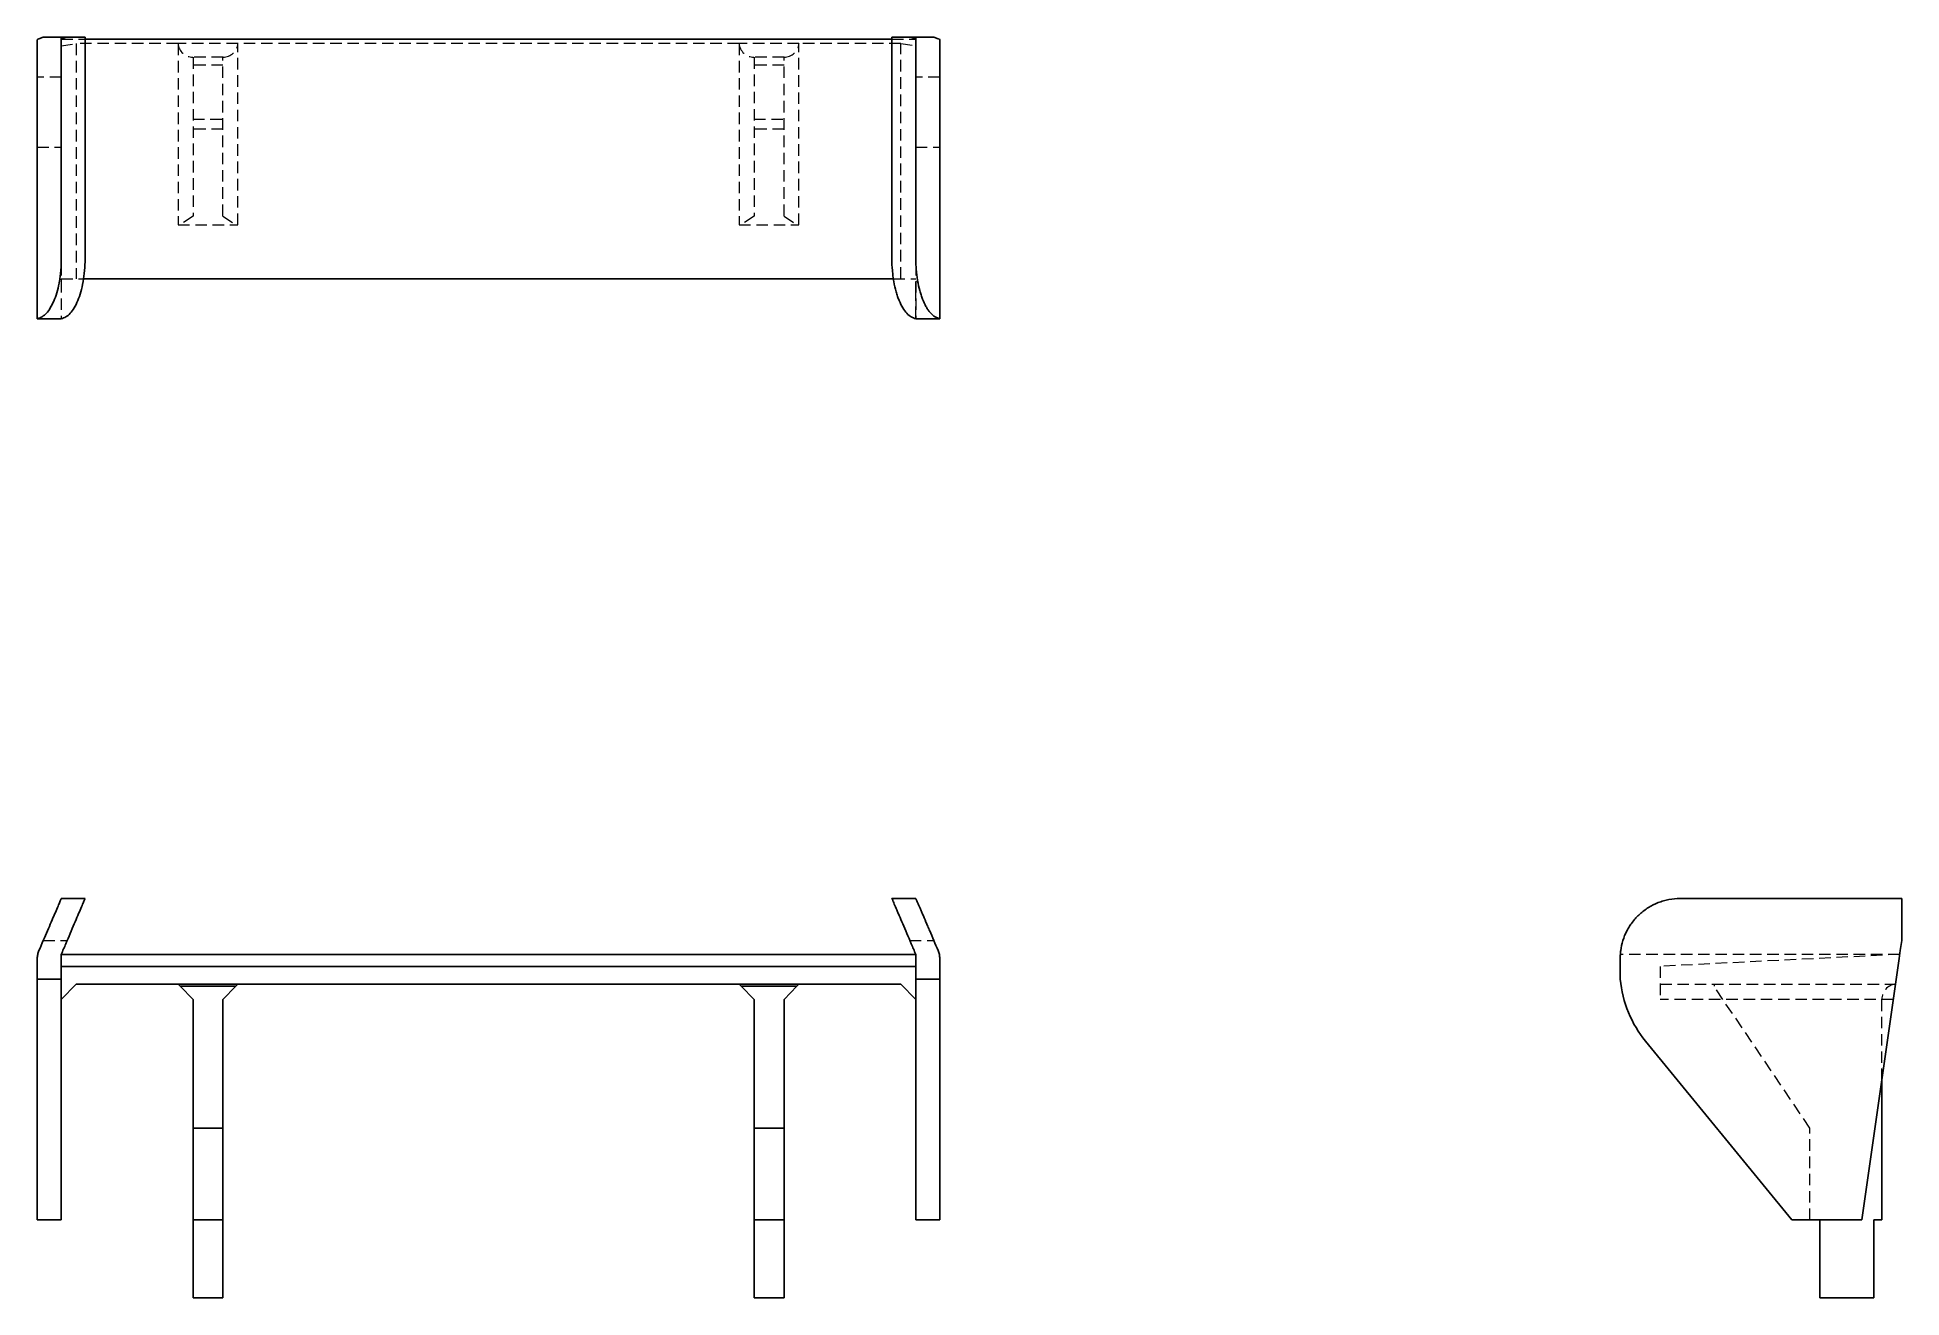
# Model space of a CAD drawing. Header units: millimetres. Extents: x 33 to 239, y 35 to 174.
import ezdxf

# ---------------------------------------------------------------- set-up
doc = ezdxf.new("R2010")
doc.units = ezdxf.units.MM
doc.linetypes.add('HIDDEN', pattern=[1.905, 1.27, -0.635])

msp = doc.modelspace()

# ---------------------------------------------------------------- linework, layer by layer
at = {"color": 7, "linetype": 'Continuous', "lineweight": 25}
for p, q in [((33.19, 173.47), (33.19, 142.71)), ((33.37, 173.59), (33.85, 173.75)), ((33.85, 173.75), (35.84, 173.75)), ((35.84, 173.75), (35.84, 149.32)), ((38.46, 173.75), (35.84, 173.75)), ((38.46, 173.75), (38.46, 149.32)), ((38.46, 173.53), (127.41, 173.53)), ((130.06, 173.75), (127.41, 173.75)), ((127.41, 173.75), (127.41, 149.32)), ((130.06, 173.75), (130.06, 149.32)), ((132.03, 173.75), (130.06, 173.75)), ((132.03, 173.75), (132.51, 173.59)), ((132.69, 142.71), (132.69, 173.47)), ((38.29, 147.12), (127.58, 147.12)), ((33.19, 142.71), (35.83, 142.71)), ((33.19, 142.71), (33.19, 142.71)), ((130.05, 142.71), (132.69, 142.71)), ((132.69, 142.71), (132.69, 142.71)), ((38.46, 78.77), (35.84, 78.77)), ((130.06, 78.77), (127.41, 78.77)), ((238.75, 78.77), (214.32, 78.77)), ((238.75, 74.15), (238.75, 78.77)), ((238.75, 74.15), (238.59, 73.02)), ((33.19, 72.15), (33.19, 69.88)), ((35.83, 72.61), (130.05, 72.61)), ((35.83, 69.88), (35.83, 72.17)), ((130.05, 72.17), (130.05, 69.88)), ((132.69, 69.88), (132.69, 72.16)), ((207.71, 72.17), (207.71, 72.16)), ((207.71, 69.88), (207.71, 72.16)), ((238.47, 72.16), (234.35, 43.33)), ((238.47, 72.16), (238.59, 73.02)), ((35.83, 71.29), (130.05, 71.29)), ((35.83, 69.88), (33.19, 69.88)), ((37.48, 69.31), (35.83, 67.65)), ((37.48, 69.31), (128.4, 69.31)), ((48.71, 69.31), (48.93, 69.09)), ((50.36, 67.65), (48.93, 69.09)), ((55.09, 69.09), (48.93, 69.09)), ((53.66, 67.65), (55.09, 69.09)), ((55.31, 69.31), (55.09, 69.09)), ((110.57, 69.31), (110.79, 69.09)), ((112.22, 67.65), (110.79, 69.09)), ((116.95, 69.09), (110.79, 69.09)), ((115.52, 67.65), (116.95, 69.09)), ((117.17, 69.31), (116.95, 69.09)), ((130.05, 67.65), (128.4, 69.31)), ((132.69, 69.88), (130.05, 69.88)), ((50.36, 67.65), (50.36, 53.46)), ((53.66, 53.46), (53.66, 67.65)), ((112.22, 67.65), (112.22, 53.46)), ((115.52, 53.46), (115.52, 67.65)), ((33.19, 63.04), (33.19, 43.33)), ((35.83, 43.33), (35.83, 63.04)), ((130.05, 63.04), (130.05, 43.33)), ((132.69, 43.33), (132.69, 63.04)), ((226.64, 43.33), (210.5, 63.04)), ((236.55, 43.33), (236.55, 58.74)), ((53.66, 53.46), (50.36, 53.46)), ((50.36, 53.46), (50.36, 43.33)), ((53.66, 43.33), (53.66, 53.46)), ((115.52, 53.46), (112.22, 53.46)), ((112.22, 53.46), (112.22, 43.33)), ((115.52, 43.33), (115.52, 53.46)), ((33.19, 43.33), (35.83, 43.33)), ((50.36, 43.33), (53.66, 43.33)), ((50.36, 43.33), (50.36, 34.74)), ((53.66, 34.74), (53.66, 43.33)), ((112.22, 43.33), (115.52, 43.33)), ((112.22, 43.33), (112.22, 34.74)), ((115.52, 34.74), (115.52, 43.33)), ((130.05, 43.33), (132.69, 43.33)), ((234.35, 43.33), (226.64, 43.33)), ((229.73, 34.74), (229.73, 43.33)), ((235.67, 34.74), (235.67, 43.33)), ((236.55, 43.33), (235.67, 43.33)), ((50.36, 34.74), (53.66, 34.74)), ((112.22, 34.74), (115.52, 34.74)), ((235.67, 34.74), (229.73, 34.74))]:
    msp.add_line(p, q, dxfattribs=at)
at = {"color": 7, "linetype": 'HIDDEN', "lineweight": 18}
for p, q in [((36.49, 173.75), (35.83, 173.53)), ((35.83, 173.53), (35.83, 142.73)), ((35.83, 173.53), (35.83, 147.12)), ((35.83, 173.53), (38.46, 173.53)), ((35.83, 172.82), (37.48, 173.06)), ((48.71, 173.06), (37.48, 173.06)), ((37.48, 173.06), (37.48, 147.12)), ((48.71, 173.06), (48.71, 153.06)), ((55.31, 173.06), (48.71, 173.06)), ((55.31, 153.06), (55.31, 173.06)), ((110.57, 173.06), (55.31, 173.06)), ((110.57, 173.06), (110.57, 153.06)), ((117.17, 173.06), (110.57, 173.06)), ((128.4, 173.06), (117.17, 173.06)), ((117.17, 153.06), (117.17, 173.06)), ((127.41, 173.53), (130.05, 173.53)), ((128.4, 147.12), (128.4, 173.06)), ((128.4, 173.06), (130.05, 172.82)), ((130.05, 173.53), (129.39, 173.75)), ((130.05, 173.53), (130.05, 142.73)), ((130.05, 173.53), (130.05, 147.12)), ((53.67, 171.55), (50.35, 171.55)), ((50.36, 171.55), (50.36, 154.03)), ((53.66, 170.67), (50.36, 170.67)), ((53.66, 154.03), (53.66, 171.55)), ((115.53, 171.55), (112.21, 171.55)), ((112.22, 171.55), (112.22, 154.03)), ((115.52, 170.67), (112.22, 170.67)), ((115.52, 154.03), (115.52, 171.55)), ((35.83, 169.35), (33.19, 169.35)), ((132.69, 169.35), (130.05, 169.35)), ((50.36, 164.73), (53.66, 164.73)), ((112.22, 164.73), (115.52, 164.73)), ((53.66, 163.63), (50.36, 163.63)), ((115.52, 163.63), (112.22, 163.63)), ((33.19, 161.64), (35.83, 161.64)), ((130.05, 161.64), (132.69, 161.64)), ((48.71, 153.06), (55.31, 153.06)), ((50.36, 154.03), (48.93, 153.06)), ((53.66, 154.03), (55.09, 153.06)), ((110.57, 153.06), (117.17, 153.06)), ((112.22, 154.03), (110.79, 153.06)), ((115.52, 154.03), (116.95, 153.06)), ((35.83, 147.12), (38.29, 147.12)), ((35.83, 147.12), (35.83, 145.5)), ((127.58, 147.12), (130.05, 147.12)), ((130.05, 145.5), (130.05, 147.12)), ((33.85, 74.15), (36.49, 74.15)), ((129.39, 74.15), (132.03, 74.15)), ((207.73, 72.61), (207.85, 73.4)), ((238.53, 72.61), (207.73, 72.61)), ((238.53, 72.61), (207.73, 72.61)), ((238.53, 72.61), (212.12, 71.29)), ((212.12, 71.29), (212.12, 67.65)), ((212.12, 69.31), (238.06, 69.31)), ((218.06, 69.31), (218.06, 69.09)), ((219.03, 67.65), (218.06, 69.09)), ((237.82, 67.65), (212.12, 67.65)), ((228.63, 53.46), (219.03, 67.65)), ((236.55, 67.65), (236.55, 67.66)), ((236.55, 58.74), (236.55, 67.65)), ((228.63, 43.33), (228.63, 53.46))]:
    msp.add_line(p, q, dxfattribs=at)
at = {"color": 7, "linetype": 'HIDDEN', "lineweight": 18, "flags": 128}
for points in [[(214.32, 78.77), (214.32, 78.77)], [(214.32, 78.77), (214.32, 78.77)], [(207.71, 72.17), (207.71, 72.17)], [(207.71, 72.17), (207.71, 72.17)]]:
    msp.add_lwpolyline(points, dxfattribs=at)
at = {"color": 7, "linetype": 'HIDDEN', "lineweight": 18}
for centre, start, end in [((50.35, 173.2), 184.9171, 270), ((53.67, 173.2), 270, 355.0829), ((112.21, 173.2), 184.9171, 270), ((115.53, 173.2), 270, 355.0829), ((238.2, 67.66), 94.9171, 180)]:
    msp.add_arc(centre, 1.65, start, end, dxfattribs=at)
at = {"color": 7, "linetype": 'Continuous', "lineweight": 25}
for centre, start, end in [((35.39, 72.15), 179.6696, 180), ((130.49, 72.16), 0, 0.2716)]:
    msp.add_arc(centre, 2.2, start, end, dxfattribs=at)
for centre, start_param, end_param in [((35.39, 173.47), 2.735725, 3.141593), ((130.49, 173.47), 0, 0.403898)]:
    msp.add_ellipse(centre, major_axis=(2.2, 0), ratio=0.142857, start_param=start_param, end_param=end_param, dxfattribs=at)
for points, knots in [([(35.84, 149.32), (35.84, 148.9), (35.82, 148.49), (35.77, 147.89), (35.75, 147.69), (35.7, 147.3), (35.67, 147.1), (35.58, 146.53), (35.5, 146.17), (35.32, 145.48), (35.21, 145.16), (34.98, 144.58), (34.86, 144.32), (34.59, 143.84), (34.45, 143.63), (34.16, 143.27), (34.01, 143.13), (33.69, 142.9), (33.53, 142.82), (33.37, 142.77)], [0, 0, 0, 0, 0.125, 0.125, 0.1875, 0.1875, 0.25, 0.25, 0.375, 0.375, 0.5, 0.5, 0.625, 0.625, 0.75, 0.75, 0.875, 0.875, 1, 1, 1, 1]), ([(35.83, 142.73), (36, 142.75), (36.17, 142.82), (36.5, 143.01), (36.66, 143.14), (36.97, 143.48), (37.12, 143.68), (37.4, 144.15), (37.54, 144.41), (37.78, 145.01), (37.9, 145.33), (38.09, 146.03), (38.17, 146.4), (38.31, 147.2), (38.37, 147.61), (38.44, 148.45), (38.46, 148.88), (38.46, 149.32)], [0, 0, 0, 0, 0.125, 0.125, 0.25, 0.25, 0.375, 0.375, 0.5, 0.5, 0.625, 0.625, 0.75, 0.75, 0.875, 0.875, 1, 1, 1, 1]), ([(127.41, 149.32), (127.41, 148.88), (127.43, 148.45), (127.49, 147.82), (127.51, 147.62), (127.56, 147.2), (127.59, 147), (127.7, 146.41), (127.78, 146.04), (127.93, 145.51), (127.98, 145.34), (128.09, 145.01), (128.15, 144.86), (128.34, 144.42), (128.47, 144.15), (128.76, 143.68), (128.91, 143.48), (129.22, 143.14), (129.38, 143.01), (129.71, 142.82), (129.88, 142.75), (130.05, 142.73)], [0, 0, 0, 0, 0.125, 0.125, 0.1875, 0.1875, 0.25, 0.25, 0.375, 0.375, 0.4375, 0.4375, 0.5, 0.5, 0.625, 0.625, 0.75, 0.75, 0.875, 0.875, 1, 1, 1, 1]), ([(132.51, 142.77), (132.19, 142.87), (131.88, 143.09), (131.51, 143.54), (131.44, 143.64), (131.3, 143.84), (131.23, 143.96), (131.03, 144.31), (130.91, 144.57), (130.74, 145.01), (130.68, 145.17), (130.58, 145.49), (130.53, 145.65), (130.39, 146.16), (130.32, 146.52), (130.22, 147.1), (130.19, 147.29), (130.14, 147.69), (130.12, 147.89), (130.07, 148.49), (130.06, 148.9), (130.06, 149.32)], [0, 0, 0, 0, 0.25, 0.25, 0.3125, 0.3125, 0.375, 0.375, 0.5, 0.5, 0.5625, 0.5625, 0.625, 0.625, 0.75, 0.75, 0.8125, 0.8125, 0.875, 0.875, 1, 1, 1, 1]), ([(33.19, 142.71), (33.19, 142.71), (33.21, 142.72), (33.27, 142.74), (33.31, 142.75), (33.37, 142.77)], [0, 0, 0, 0, 0.5, 0.5, 1, 1, 1, 1]), ([(132.51, 142.77), (132.57, 142.75), (132.62, 142.74), (132.68, 142.72), (132.69, 142.71), (132.69, 142.71)], [0, 0, 0, 0, 0.5, 0.5, 1, 1, 1, 1]), ([(35.84, 78.77), (35.84, 78.77), (35.82, 78.73), (35.77, 78.61), (35.75, 78.56), (35.7, 78.45), (35.67, 78.38), (35.58, 78.16), (35.5, 77.98), (35.32, 77.56), (35.21, 77.31), (34.98, 76.78), (34.86, 76.49), (34.59, 75.87), (34.45, 75.54), (34.16, 74.86), (34.01, 74.51), (33.69, 73.78), (33.53, 73.4), (33.37, 73.02)], [0, 0, 0, 0, 0.125, 0.125, 0.1875, 0.1875, 0.25, 0.25, 0.375, 0.375, 0.5, 0.5, 0.625, 0.625, 0.75, 0.75, 0.875, 0.875, 1, 1, 1, 1]), ([(35.83, 72.61), (36, 73.01), (36.17, 73.4), (36.5, 74.17), (36.66, 74.54), (36.97, 75.28), (37.12, 75.63), (37.4, 76.29), (37.54, 76.6), (37.78, 77.19), (37.9, 77.45), (38.09, 77.91), (38.17, 78.1), (38.31, 78.43), (38.37, 78.55), (38.44, 78.72), (38.46, 78.77), (38.46, 78.77)], [0, 0, 0, 0, 0.125, 0.125, 0.25, 0.25, 0.375, 0.375, 0.5, 0.5, 0.625, 0.625, 0.75, 0.75, 0.875, 0.875, 1, 1, 1, 1]), ([(127.41, 78.77), (127.41, 78.77), (127.43, 78.73), (127.49, 78.6), (127.51, 78.55), (127.56, 78.43), (127.59, 78.36), (127.7, 78.11), (127.78, 77.92), (127.93, 77.57), (127.98, 77.45), (128.09, 77.18), (128.15, 77.05), (128.34, 76.61), (128.47, 76.3), (128.76, 75.63), (128.91, 75.28), (129.22, 74.56), (129.38, 74.17), (129.71, 73.4), (129.88, 73.01), (130.05, 72.61)], [0, 0, 0, 0, 0.125, 0.125, 0.1875, 0.1875, 0.25, 0.25, 0.375, 0.375, 0.4375, 0.4375, 0.5, 0.5, 0.625, 0.625, 0.75, 0.75, 0.875, 0.875, 1, 1, 1, 1]), ([(132.51, 73.02), (132.19, 73.78), (131.88, 74.51), (131.51, 75.37), (131.44, 75.54), (131.3, 75.87), (131.23, 76.02), (131.03, 76.49), (130.91, 76.78), (130.74, 77.18), (130.68, 77.31), (130.58, 77.55), (130.53, 77.67), (130.39, 77.98), (130.32, 78.17), (130.22, 78.39), (130.19, 78.46), (130.14, 78.57), (130.12, 78.62), (130.07, 78.73), (130.06, 78.77), (130.06, 78.77)], [0, 0, 0, 0, 0.25, 0.25, 0.3125, 0.3125, 0.375, 0.375, 0.5, 0.5, 0.5625, 0.5625, 0.625, 0.625, 0.75, 0.75, 0.8125, 0.8125, 0.875, 0.875, 1, 1, 1, 1]), ([(207.77, 73.02), (207.87, 73.78), (208.09, 74.51), (208.54, 75.37), (208.64, 75.54), (208.84, 75.87), (208.96, 76.02), (209.31, 76.49), (209.57, 76.78), (210.01, 77.18), (210.17, 77.31), (210.49, 77.55), (210.65, 77.67), (211.16, 77.98), (211.52, 78.17), (212.1, 78.39), (212.29, 78.46), (212.69, 78.57), (212.89, 78.62), (213.49, 78.73), (213.9, 78.77), (214.32, 78.77)], [0, 0, 0, 0, 0.25, 0.25, 0.3125, 0.3125, 0.375, 0.375, 0.5, 0.5, 0.5625, 0.5625, 0.625, 0.625, 0.75, 0.75, 0.8125, 0.8125, 0.875, 0.875, 1, 1, 1, 1]), ([(33.19, 72.17), (33.19, 72.32), (33.21, 72.46), (33.27, 72.75), (33.31, 72.89), (33.37, 73.02)], [0, 0, 0, 0, 0.5, 0.5, 1, 1, 1, 1]), ([(132.51, 73.02), (132.57, 72.89), (132.62, 72.75), (132.68, 72.46), (132.69, 72.31), (132.69, 72.17)], [0, 0, 0, 0, 0.5, 0.5, 1, 1, 1, 1]), ([(207.77, 73.02), (207.75, 72.89), (207.74, 72.75), (207.72, 72.46), (207.71, 72.31), (207.71, 72.17)], [0, 0, 0, 0, 0.5, 0.5, 1, 1, 1, 1])]:
    msp.add_open_spline(points, degree=3, knots=knots, dxfattribs=at)
at = {"color": 7, "linetype": 'HIDDEN', "lineweight": 18}
msp.add_open_spline([(130.05, 142.78), (130.05, 142.82), (130.05, 142.93), (130.05, 143.28), (130.05, 143.82), (130.05, 144.53), (130.05, 145.18), (130.05, 145.5)], degree=3, knots=[0, 0, 0, 0, 0.143621, 0.344506, 0.54368, 0.77468, 1, 1, 1, 1], dxfattribs=at)
at = {"color": 7, "linetype": 'Continuous', "lineweight": 25}
for points in [[(35.83, 142.71), (35.83, 142.71), (35.83, 142.72), (35.83, 142.73)], [(130.05, 142.73), (130.05, 142.72), (130.05, 142.71), (130.05, 142.71)], [(35.83, 72.17), (35.83, 72.31), (35.83, 72.46), (35.83, 72.61)], [(130.05, 72.61), (130.05, 72.46), (130.05, 72.31), (130.05, 72.17)], [(33.19, 69.88), (33.19, 67.34), (33.19, 64.88), (33.19, 63.04)], [(35.83, 63.04), (35.83, 64.88), (35.83, 67.34), (35.83, 69.88)], [(130.05, 69.88), (130.05, 67.34), (130.05, 64.88), (130.05, 63.04)], [(132.69, 63.04), (132.69, 64.88), (132.69, 67.34), (132.69, 69.88)], [(210.5, 63.04), (208.99, 64.88), (207.96, 67.34), (207.71, 69.88)]]:
    msp.add_open_spline(points, degree=3, dxfattribs=at)

doc.saveas('drawing.dxf')
